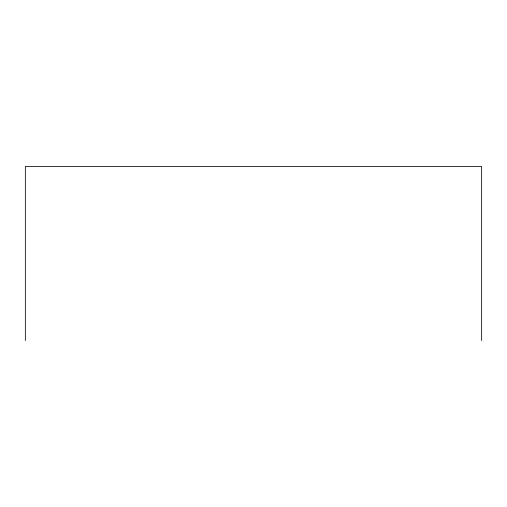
<?xml version="1.0" encoding="UTF-8"?>
<svg xmlns="http://www.w3.org/2000/svg" width="507" height="507" viewBox="0 0 507 507"><rect width="100%" height="100%" fill="white"/><g stroke="black" fill="none" stroke-linecap="round" stroke-linejoin="round"><path stroke-width="0.76" d="M481.65 340.533L481.65 166.467L25.35 166.467L25.35 340.533"/></g></svg>
